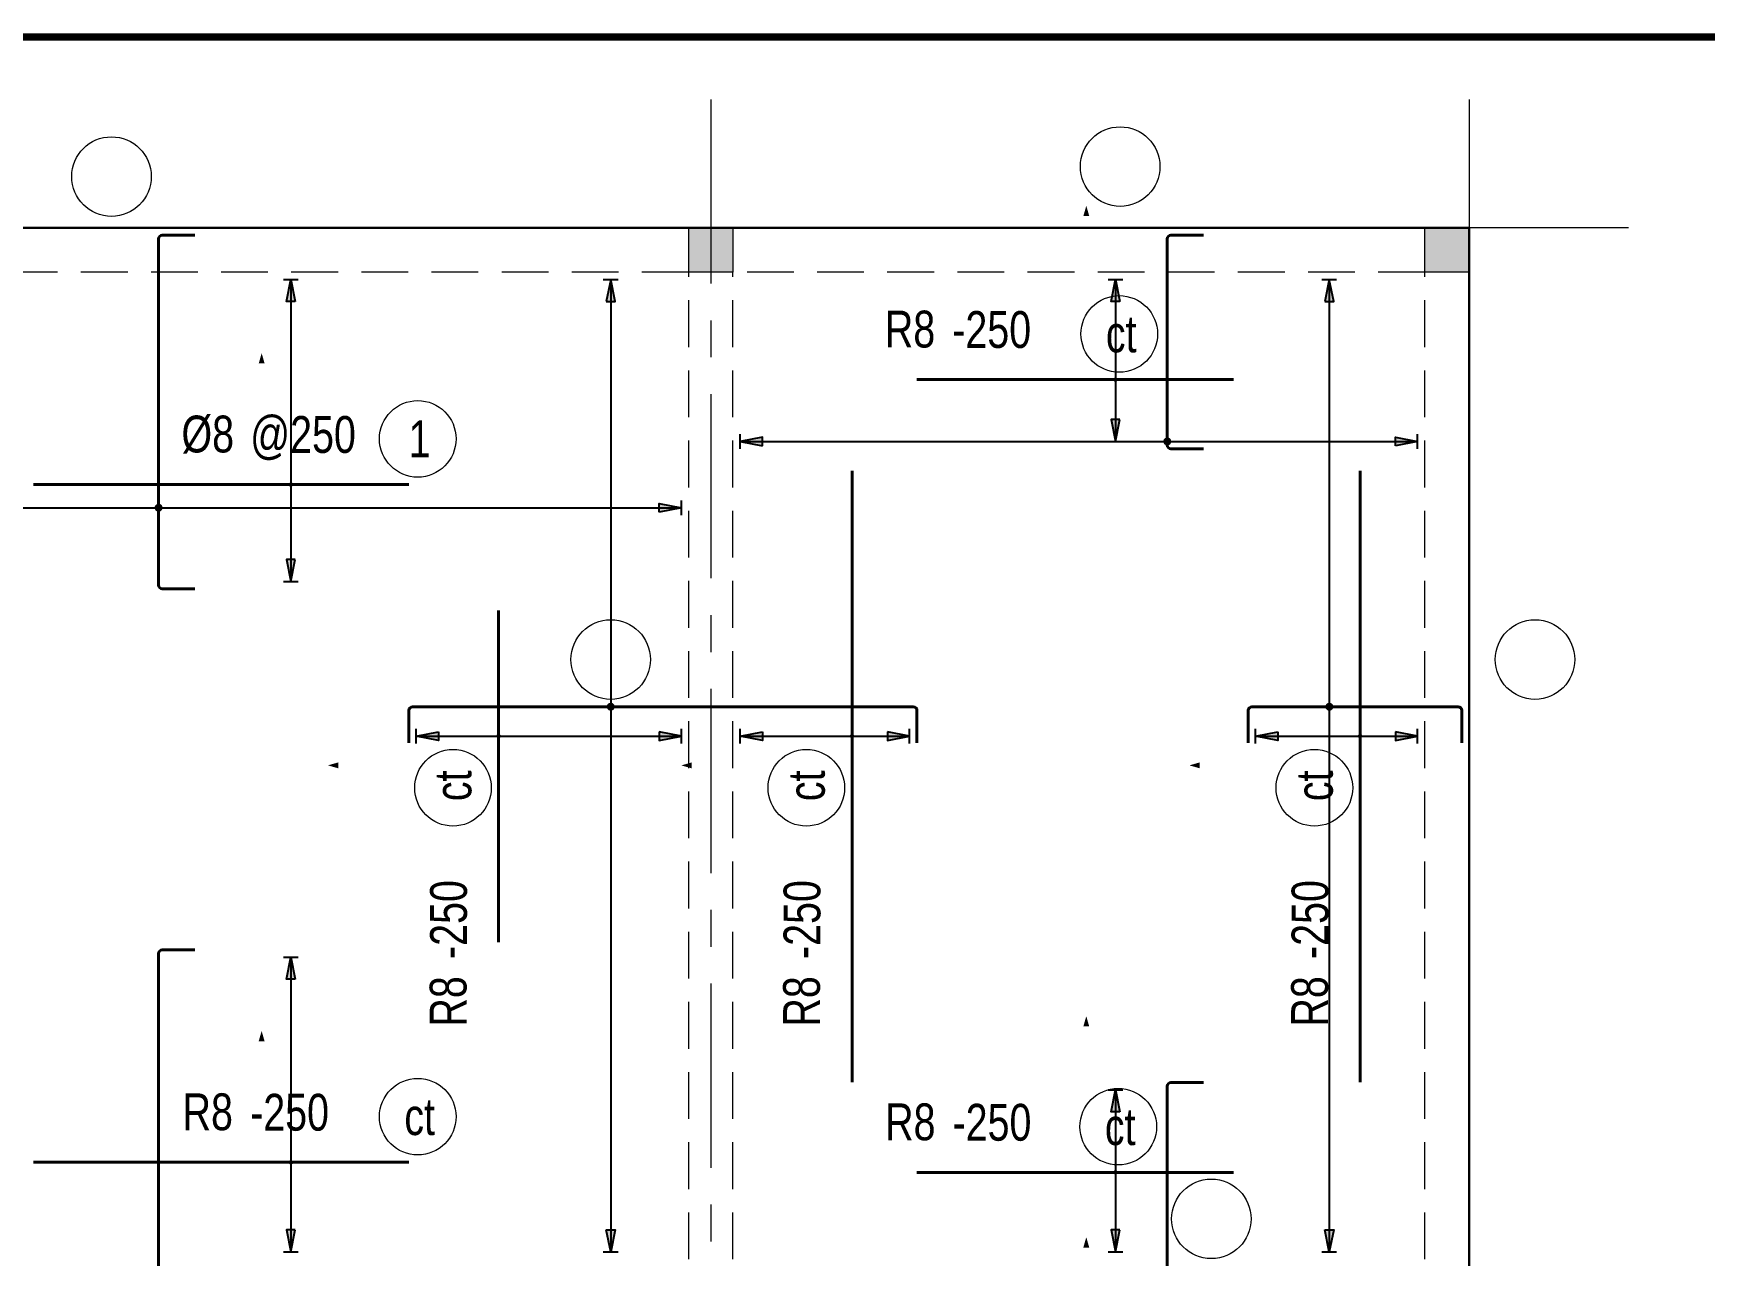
# Model space of a CAD drawing. Header units: millimetres. Extents: x 925681 to 1410834, y 71669 to 296428.
# Drawn here: x 1284403 to 1295751, y 149815 to 158109 of the extents above; entities that cross this region are included whole.
import ezdxf
from ezdxf.enums import TextEntityAlignment as Align

# ---------------------------------------------------------------- set-up
doc = ezdxf.new("R2010")
doc.units = ezdxf.units.MM
doc.header["$LTSCALE"] = 100
doc.linetypes.add('CENTER', pattern=[2, 1.25, -0.25, 0.25, -0.25])
doc.linetypes.add('HIDDEN', pattern=[9.525, 6.35, -3.175])
for name, color, linetype, lineweight in [('Ap0101_grid', 145, 'CENTER', 18), ('Ap0202_T', 141, 'Continuous', 25), ('Ap0301_PPS', 42, 'Continuous', 30), ('Ap0306_PHBS', 43, 'HIDDEN', 20), ('Ap0310_PSS', 130, 'Continuous', 18), ('Ap0404_Reinf.slab', 5, 'Continuous', 40), ('Ap0405_Reinf.slab bot', 201, 'Continuous', 40), ('Ap0406_RT_Slab', 71, 'Continuous', 20), ('Ap0407_Slab_leader', 137, 'Continuous', 20)]:
    doc.layers.add(name, color=color, linetype=linetype, lineweight=lineweight)
doc.styles.add('Ap_vn_vni.shx', font='vn_vni.shx', dxfattribs={"width": 0.8})

# ---------------------------------------------------------------- blocks, each defined once
blk = doc.blocks.new('*U496')
at = {"layer": 'Defpoints'}
for points in [[(30, 2750), (-30, 2750), (0, 2900)], [(30, -3400), (-30, -3400), (0, -3550)]]:
    blk.add_hatch(color=256, dxfattribs=at).paths.add_polyline_path(points)
at = {"layer": 'Ap0202_T', "lineweight": 18}
blk.add_circle((107, 320), 270, dxfattribs=at)
at = {"layer": 'Ap0404_Reinf.slab'}
blk.add_lwpolyline([(2930, -246), (2930, -25, 0.414214), (2905, 0), (-1545, 0, 0.414214), (-1570, -25), (-1570, -246)], format="xyb", dxfattribs=at)
at = {"layer": 'Defpoints'}
for p, q in [((-50, 2900), (50, 2900)), ((0, 2900), (0, -3550)), ((-50, -3550), (50, -3550))]:
    blk.add_line(p, q, dxfattribs=at)
for points in [[(-30, 2750), (30, 2750), (0, 2900), (-30, 2750)], [(-30, -3400), (30, -3400), (0, -3550), (-30, -3400)]]:
    blk.add_lwpolyline(points, dxfattribs=at)
at = {"layer": 'Defpoints', "const_width": 27}
blk.add_lwpolyline([(-13, 0, 1), (14, 0, 1)], format="xyb", close=True, dxfattribs=at)
at = {"layer": 'Ap0202_T', "style": 'Ap_vn_vni.shx', "width": 0.8, "flags": 8}
blk.add_attdef('1', text='', height=250, dxfattribs=at).set_placement((106, 320), align=Align.MIDDLE_CENTER)
at = {"layer": 'Ap0406_RT_Slab', "style": 'Ap_vn_vni.shx', "width": 0.8, "flags": 8}
blk.add_attdef('Þ6', text='', height=250, dxfattribs=at).set_placement((-752, 356), align=Align.MIDDLE_CENTER)
blk.add_attdef('@150', text='', height=250, dxfattribs=at).set_placement((-483, 356), align=Align.MIDDLE_LEFT)
blk = doc.blocks.new('*U487')
at = {"layer": 'Defpoints'}
for points in [[(30, 2750), (-30, 2750), (0, 2900)], [(30, -3400), (-30, -3400), (0, -3550)]]:
    blk.add_hatch(color=256, dxfattribs=at).paths.add_polyline_path(points)
at = {"layer": 'Ap0202_T', "lineweight": 18}
blk.add_circle((2248, 320), 270, dxfattribs=at)
at = {"layer": 'Ap0404_Reinf.slab'}
blk.add_lwpolyline([(1850, -246), (1850, -25, 0.414214), (1825, 0), (-525, 0, 0.414214), (-550, -25), (-550, -246)], format="xyb", dxfattribs=at)
at = {"layer": 'Defpoints'}
for p, q in [((-50, 2900), (50, 2900)), ((0, 2900), (0, -3550)), ((-50, -3550), (50, -3550))]:
    blk.add_line(p, q, dxfattribs=at)
for points in [[(-30, 2750), (30, 2750), (0, 2900), (-30, 2750)], [(-30, -3400), (30, -3400), (0, -3550), (-30, -3400)]]:
    blk.add_lwpolyline(points, dxfattribs=at)
at = {"layer": 'Defpoints', "const_width": 27}
blk.add_lwpolyline([(-13, 0, 1), (14, 0, 1)], format="xyb", close=True, dxfattribs=at)
at = {"layer": 'Ap0202_T', "style": 'Ap_vn_vni.shx', "width": 0.8, "flags": 8}
blk.add_attdef('1', text='', height=250, dxfattribs=at).set_placement((2248, 320), align=Align.MIDDLE_CENTER)
at = {"layer": 'Ap0406_RT_Slab', "style": 'Ap_vn_vni.shx', "width": 0.8, "flags": 8}
blk.add_attdef('Þ6', text='', height=250, dxfattribs=at).set_placement((-234, 356), align=Align.MIDDLE_CENTER)
blk.add_attdef('@150', text='', height=250, dxfattribs=at).set_placement((35, 356), align=Align.MIDDLE_LEFT)
blk = doc.blocks.new('*U486')
at = {"layer": 'Defpoints'}
for points in [[(30, 2750), (-30, 2750), (0, 2900)], [(30, -1550), (-30, -1550), (0, -1700)]]:
    blk.add_hatch(color=256, dxfattribs=at).paths.add_polyline_path(points)
at = {"layer": 'Ap0202_T', "lineweight": 18}
blk.add_circle((1866, 320), 270, dxfattribs=at)
at = {"layer": 'Ap0404_Reinf.slab'}
blk.add_lwpolyline([(1400, -246), (1400, -25, 0.414214), (1375, 0), (-25, 0, 0.414214), (-50, -25), (-50, -246)], format="xyb", dxfattribs=at)
at = {"layer": 'Defpoints'}
for p, q in [((-50, 2900), (50, 2900)), ((0, 2900), (0, -1700)), ((-50, -1700), (50, -1700))]:
    blk.add_line(p, q, dxfattribs=at)
for points in [[(-30, 2750), (30, 2750), (0, 2900), (-30, 2750)], [(-30, -1550), (30, -1550), (0, -1700), (-30, -1550)]]:
    blk.add_lwpolyline(points, dxfattribs=at)
at = {"layer": 'Defpoints', "const_width": 27}
blk.add_lwpolyline([(-13, 0, 1), (14, 0, 1)], format="xyb", close=True, dxfattribs=at)
at = {"layer": 'Ap0202_T', "style": 'Ap_vn_vni.shx', "width": 0.8, "flags": 8}
blk.add_attdef('1', text='', height=250, dxfattribs=at).set_placement((1866, 320), align=Align.MIDDLE_CENTER)
at = {"layer": 'Ap0406_RT_Slab', "style": 'Ap_vn_vni.shx', "width": 0.8, "flags": 8}
blk.add_attdef('Þ6', text='', height=250, dxfattribs=at).set_placement((-596, 356), align=Align.MIDDLE_CENTER)
blk.add_attdef('@150', text='', height=250, dxfattribs=at).set_placement((-327, 356), align=Align.MIDDLE_LEFT)
blk = doc.blocks.new('*U502')
at = {"layer": 'Defpoints'}
for points in [[(30, 2750), (-30, 2750), (0, 2900)], [(30, -1550), (-30, -1550), (0, -1700)]]:
    blk.add_hatch(color=256, dxfattribs=at).paths.add_polyline_path(points)
at = {"layer": 'Ap0202_T', "lineweight": 18}
blk.add_circle((1104, -299), 270, dxfattribs=at)
at = {"layer": 'Ap0404_Reinf.slab'}
blk.add_lwpolyline([(2030, -246), (2030, -25, 0.414214), (2005, 0), (-645, 0, 0.414214), (-670, -25), (-670, -246)], format="xyb", dxfattribs=at)
at = {"layer": 'Defpoints'}
for p, q in [((-50, 2900), (50, 2900)), ((0, 2900), (0, -1700)), ((-50, -1700), (50, -1700))]:
    blk.add_line(p, q, dxfattribs=at)
for points in [[(-30, 2750), (30, 2750), (0, 2900), (-30, 2750)], [(-30, -1550), (30, -1550), (0, -1700), (-30, -1550)]]:
    blk.add_lwpolyline(points, dxfattribs=at)
at = {"layer": 'Defpoints', "const_width": 27}
blk.add_lwpolyline([(-13, 0, 1), (14, 0, 1)], format="xyb", close=True, dxfattribs=at)
at = {"layer": 'Ap0202_T', "style": 'Ap_vn_vni.shx', "width": 0.8, "flags": 8}
blk.add_attdef('1', text='', height=250, dxfattribs=at).set_placement((1104, -299), align=Align.MIDDLE_CENTER)
at = {"layer": 'Ap0406_RT_Slab', "style": 'Ap_vn_vni.shx', "width": 0.8, "flags": 8}
blk.add_attdef('Þ6', text='', height=250, dxfattribs=at).set_placement((-620, 356), align=Align.MIDDLE_CENTER)
blk.add_attdef('@150', text='', height=250, dxfattribs=at).set_placement((-351, 356), align=Align.MIDDLE_LEFT)
blk = doc.blocks.new('*U510')
at = {"layer": 'Defpoints'}
for points in [[(30, 2750), (-30, 2750), (0, 2900)], [(30, -3550), (-30, -3550), (0, -3700)]]:
    blk.add_hatch(color=256, dxfattribs=at).paths.add_polyline_path(points)
at = {"layer": 'Ap0202_T', "lineweight": 18}
blk.add_circle((0, 320), 270, dxfattribs=at)
at = {"layer": 'Ap0404_Reinf.slab'}
blk.add_lwpolyline([(2080, -246), (2080, -25, 0.414214), (2055, 0), (-1345, 0, 0.414214), (-1370, -25), (-1370, -246)], format="xyb", dxfattribs=at)
at = {"layer": 'Defpoints'}
for p, q in [((-50, 2900), (50, 2900)), ((0, 2900), (0, -3700)), ((-50, -3700), (50, -3700))]:
    blk.add_line(p, q, dxfattribs=at)
for points in [[(-30, 2750), (30, 2750), (0, 2900), (-30, 2750)], [(-30, -3550), (30, -3550), (0, -3700), (-30, -3550)]]:
    blk.add_lwpolyline(points, dxfattribs=at)
at = {"layer": 'Defpoints', "const_width": 27}
blk.add_lwpolyline([(-13, 0, 1), (14, 0, 1)], format="xyb", close=True, dxfattribs=at)
at = {"layer": 'Ap0202_T', "style": 'Ap_vn_vni.shx', "width": 0.8, "flags": 8}
blk.add_attdef('1', text='', height=250, dxfattribs=at).set_placement((-1, 320), align=Align.MIDDLE_CENTER)
at = {"layer": 'Ap0406_RT_Slab', "style": 'Ap_vn_vni.shx', "width": 0.8, "flags": 8}
blk.add_attdef('Þ6', text='', height=250, dxfattribs=at).set_placement((-728, 356), align=Align.MIDDLE_CENTER)
blk.add_attdef('@150', text='', height=250, dxfattribs=at).set_placement((-459, 356), align=Align.MIDDLE_LEFT)
blk = doc.blocks.new('*U484')
at = {"layer": 'Defpoints'}
for points in [[(30, 2750), (-30, 2750), (0, 2900)], [(30, -3550), (-30, -3550), (0, -3700)]]:
    blk.add_hatch(color=256, dxfattribs=at).paths.add_polyline_path(points)
at = {"layer": 'Ap0202_T', "lineweight": 18}
blk.add_circle((1397, 320), 270, dxfattribs=at)
at = {"layer": 'Ap0404_Reinf.slab'}
blk.add_lwpolyline([(900, -246), (900, -25, 0.414214), (875, 0), (-525, 0, 0.414214), (-550, -25), (-550, -246)], format="xyb", dxfattribs=at)
at = {"layer": 'Defpoints'}
for p, q in [((-50, 2900), (50, 2900)), ((0, 2900), (0, -3700)), ((-50, -3700), (50, -3700))]:
    blk.add_line(p, q, dxfattribs=at)
for points in [[(-30, 2750), (30, 2750), (0, 2900), (-30, 2750)], [(-30, -3550), (30, -3550), (0, -3700), (-30, -3550)]]:
    blk.add_lwpolyline(points, dxfattribs=at)
at = {"layer": 'Defpoints', "const_width": 27}
blk.add_lwpolyline([(-13, 0, 1), (14, 0, 1)], format="xyb", close=True, dxfattribs=at)
at = {"layer": 'Ap0202_T', "style": 'Ap_vn_vni.shx', "width": 0.8, "flags": 8}
blk.add_attdef('1', text='', height=250, dxfattribs=at).set_placement((1396, 320), align=Align.MIDDLE_CENTER)
at = {"layer": 'Ap0406_RT_Slab', "style": 'Ap_vn_vni.shx', "width": 0.8, "flags": 8}
blk.add_attdef('Þ6', text='', height=250, dxfattribs=at).set_placement((-960, 356), align=Align.MIDDLE_CENTER)
blk.add_attdef('@150', text='', height=250, dxfattribs=at).set_placement((-691, 356), align=Align.MIDDLE_LEFT)
blk = doc.blocks.new('*U494')
h = blk.add_hatch(color=256)
h.paths.add_polyline_path([(-198, 892), (-198, 822), (-178, 822)], flags=16)
h.paths.add_polyline_path([(-198, 892), (-218, 822), (-198, 822)], flags=16)
h.paths.add_polyline_path([(-453, 547), (-23, 547), (-23, 922), (-453, 922)], flags=9)
h = blk.add_hatch(color=256)
h.paths.add_polyline_path([(-198, 892), (-198, 822), (-178, 822)], flags=16)
h.paths.add_polyline_path([(-198, 892), (-218, 822), (-198, 822)], flags=16)
h.paths.add_polyline_path([(-453, 547), (-23, 547), (-23, 922), (-453, 922)], flags=9)
at = {"layer": 'Ap0407_Slab_leader'}
h = blk.add_hatch(color=256, dxfattribs=at)
h.paths.add_polyline_path([(-198, 892), (-198, 822), (-178, 822)], flags=16)
h.paths.add_polyline_path([(-198, 892), (-218, 822), (-198, 822)], flags=16)
h.paths.add_polyline_path([(-453, 547), (-23, 547), (-23, 922), (-453, 922)], flags=9)
h = blk.add_hatch(color=256, dxfattribs=at)
h.paths.add_polyline_path([(-198, 892), (-198, 822), (-178, 822)], flags=16)
h.paths.add_polyline_path([(-198, 892), (-218, 822), (-198, 822)], flags=16)
h.paths.add_polyline_path([(-453, 547), (-23, 547), (-23, 922), (-453, 922)], flags=9)
h = blk.add_hatch(color=256, dxfattribs=at)
h.paths.add_polyline_path([(-198, 892), (-198, 822), (-178, 822)], flags=16)
h.paths.add_polyline_path([(-198, 892), (-218, 822), (-198, 822)], flags=16)
h.paths.add_polyline_path([(-453, 547), (-23, 547), (-23, 922), (-453, 922)], flags=9)
at = {"layer": 'Defpoints'}
h = blk.add_hatch(color=256, dxfattribs=at)
h.paths.add_polyline_path([(0, 1392), (0, 1242), (30, 1242)])
h.paths.add_polyline_path([(0, 1392), (-30, 1242), (0, 1242)])
h = blk.add_hatch(color=256, dxfattribs=at)
h.paths.add_polyline_path([(0, -608), (0, -458), (30, -458)])
h.paths.add_polyline_path([(0, -608), (-30, -458), (0, -458)])
at = {"layer": 'Ap0202_T', "lineweight": 18}
blk.add_circle((862, 310), 260, dxfattribs=at)
at = {"layer": 'Ap0405_Reinf.slab bot'}
blk.add_line((802, 0), (-1748, 0), dxfattribs=at)
at = {"layer": 'Ap0407_Slab_leader', "const_width": 15}
blk.add_lwpolyline([(-7, 0, 1), (8, 0, 1)], format="xyb", close=True, dxfattribs=at)
at = {"layer": 'Defpoints'}
for p, q in [((-50, 1392), (50, 1392)), ((0, 1392), (0, -608)), ((-50, -608), (50, -608))]:
    blk.add_line(p, q, dxfattribs=at)
for points in [[(30, 1242), (-30, 1242), (0, 1392)], [(30, -458), (-30, -458), (0, -608)]]:
    blk.add_lwpolyline(points, close=True, dxfattribs=at)
at = {"layer": 'Ap0202_T', "style": 'Ap_vn_vni.shx', "width": 0.8, "flags": 8}
blk.add_attdef('1', text='', height=250, dxfattribs=at).set_placement((875, 310), align=Align.MIDDLE_CENTER)
at = {"layer": 'Ap0406_RT_Slab', "style": 'Ap_vn_vni.shx', "width": 0.8, "flags": 8}
blk.add_attdef('Þ6', text='', height=250, dxfattribs=at).set_placement((-564, 343), align=Align.MIDDLE_CENTER)
blk.add_attdef('@150', text='', height=250, dxfattribs=at).set_placement((-276, 340), align=Align.MIDDLE_LEFT)
blk = doc.blocks.new('*U497')
h = blk.add_hatch(color=256)
h.paths.add_polyline_path([(-198, 892), (-198, 822), (-178, 822)], flags=16)
h.paths.add_polyline_path([(-198, 892), (-218, 822), (-198, 822)], flags=16)
h.paths.add_polyline_path([(-453, 547), (-23, 547), (-23, 922), (-453, 922)], flags=9)
h = blk.add_hatch(color=256)
h.paths.add_polyline_path([(-198, 892), (-198, 822), (-178, 822)], flags=16)
h.paths.add_polyline_path([(-198, 892), (-218, 822), (-198, 822)], flags=16)
h.paths.add_polyline_path([(-453, 547), (-23, 547), (-23, 922), (-453, 922)], flags=9)
at = {"layer": 'Ap0407_Slab_leader'}
h = blk.add_hatch(color=256, dxfattribs=at)
h.paths.add_polyline_path([(-198, 892), (-198, 822), (-178, 822)], flags=16)
h.paths.add_polyline_path([(-198, 892), (-218, 822), (-198, 822)], flags=16)
h.paths.add_polyline_path([(-453, 547), (-23, 547), (-23, 922), (-453, 922)], flags=9)
h = blk.add_hatch(color=256, dxfattribs=at)
h.paths.add_polyline_path([(-198, 892), (-198, 822), (-178, 822)], flags=16)
h.paths.add_polyline_path([(-198, 892), (-218, 822), (-198, 822)], flags=16)
h.paths.add_polyline_path([(-453, 547), (-23, 547), (-23, 922), (-453, 922)], flags=9)
h = blk.add_hatch(color=256, dxfattribs=at)
h.paths.add_polyline_path([(-198, 892), (-198, 822), (-178, 822)], flags=16)
h.paths.add_polyline_path([(-198, 892), (-218, 822), (-198, 822)], flags=16)
h.paths.add_polyline_path([(-453, 547), (-23, 547), (-23, 922), (-453, 922)], flags=9)
at = {"layer": 'Defpoints'}
h = blk.add_hatch(color=256, dxfattribs=at)
h.paths.add_polyline_path([(0, 1392), (0, 1242), (30, 1242)])
h.paths.add_polyline_path([(0, 1392), (-30, 1242), (0, 1242)])
h = blk.add_hatch(color=256, dxfattribs=at)
h.paths.add_polyline_path([(0, -658), (0, -508), (30, -508)])
h.paths.add_polyline_path([(0, -658), (-30, -508), (0, -508)])
at = {"layer": 'Ap0202_T', "lineweight": 18}
blk.add_circle((862, 310), 260, dxfattribs=at)
at = {"layer": 'Ap0405_Reinf.slab bot'}
blk.add_line((802, 0), (-1748, 0), dxfattribs=at)
at = {"layer": 'Ap0407_Slab_leader', "const_width": 15}
blk.add_lwpolyline([(-7, 0, 1), (8, 0, 1)], format="xyb", close=True, dxfattribs=at)
at = {"layer": 'Defpoints'}
for p, q in [((-50, 1392), (50, 1392)), ((0, 1392), (0, -658)), ((-50, -658), (50, -658))]:
    blk.add_line(p, q, dxfattribs=at)
for points in [[(30, 1242), (-30, 1242), (0, 1392)], [(30, -508), (-30, -508), (0, -658)]]:
    blk.add_lwpolyline(points, close=True, dxfattribs=at)
at = {"layer": 'Ap0202_T', "style": 'Ap_vn_vni.shx', "width": 0.8, "flags": 8}
blk.add_attdef('1', text='', height=250, dxfattribs=at).set_placement((875, 310), align=Align.MIDDLE_CENTER)
at = {"layer": 'Ap0406_RT_Slab', "style": 'Ap_vn_vni.shx', "width": 0.8, "flags": 8}
blk.add_attdef('Þ6', text='', height=250, dxfattribs=at).set_placement((-564, 343), align=Align.MIDDLE_CENTER)
blk.add_attdef('@150', text='', height=250, dxfattribs=at).set_placement((-276, 340), align=Align.MIDDLE_LEFT)
blk = doc.blocks.new('*U504')
h = blk.add_hatch(color=256)
h.paths.add_polyline_path([(-198, 1060), (-198, 990), (-178, 990)], flags=16)
h.paths.add_polyline_path([(-198, 1060), (-218, 990), (-198, 990)], flags=16)
h.paths.add_polyline_path([(-453, 716), (-23, 716), (-23, 1091), (-453, 1091)], flags=9)
h = blk.add_hatch(color=256)
h.paths.add_polyline_path([(-198, 1060), (-198, 990), (-178, 990)], flags=16)
h.paths.add_polyline_path([(-198, 1060), (-218, 990), (-198, 990)], flags=16)
h.paths.add_polyline_path([(-453, 716), (-23, 716), (-23, 1091), (-453, 1091)], flags=9)
at = {"layer": 'Ap0407_Slab_leader'}
h = blk.add_hatch(color=256, dxfattribs=at)
h.paths.add_polyline_path([(-198, 1060), (-198, 990), (-178, 990)], flags=16)
h.paths.add_polyline_path([(-198, 1060), (-218, 990), (-198, 990)], flags=16)
h.paths.add_polyline_path([(-453, 716), (-23, 716), (-23, 1091), (-453, 1091)], flags=9)
h = blk.add_hatch(color=256, dxfattribs=at)
h.paths.add_polyline_path([(-198, 1060), (-198, 990), (-178, 990)], flags=16)
h.paths.add_polyline_path([(-198, 1060), (-218, 990), (-198, 990)], flags=16)
h.paths.add_polyline_path([(-453, 716), (-23, 716), (-23, 1091), (-453, 1091)], flags=9)
h = blk.add_hatch(color=256, dxfattribs=at)
h.paths.add_polyline_path([(-198, 1060), (-198, 990), (-178, 990)], flags=16)
h.paths.add_polyline_path([(-198, 1060), (-218, 990), (-198, 990)], flags=16)
h.paths.add_polyline_path([(-453, 716), (-23, 716), (-23, 1091), (-453, 1091)], flags=9)
at = {"layer": 'Defpoints'}
h = blk.add_hatch(color=256, dxfattribs=at)
h.paths.add_polyline_path([(0, 560), (0, 410), (30, 410)])
h.paths.add_polyline_path([(0, 560), (-30, 410), (0, 410)])
h = blk.add_hatch(color=256, dxfattribs=at)
h.paths.add_polyline_path([(0, -540), (0, -390), (30, -390)])
h.paths.add_polyline_path([(0, -540), (-30, -390), (0, -390)])
at = {"layer": 'Ap0202_T', "lineweight": 18}
blk.add_circle((14, 310), 260, dxfattribs=at)
at = {"layer": 'Ap0405_Reinf.slab bot'}
blk.add_line((802, 0), (-1348, 0), dxfattribs=at)
at = {"layer": 'Ap0407_Slab_leader', "const_width": 15}
blk.add_lwpolyline([(-7, 0, 1), (8, 0, 1)], format="xyb", close=True, dxfattribs=at)
at = {"layer": 'Defpoints'}
for p, q in [((-50, 560), (50, 560)), ((0, 560), (0, -540)), ((-50, -540), (50, -540))]:
    blk.add_line(p, q, dxfattribs=at)
for points in [[(30, 410), (-30, 410), (0, 560)], [(30, -390), (-30, -390), (0, -540)]]:
    blk.add_lwpolyline(points, close=True, dxfattribs=at)
at = {"layer": 'Ap0202_T', "style": 'Ap_vn_vni.shx', "width": 0.8, "flags": 8}
blk.add_attdef('1', text='', height=250, dxfattribs=at).set_placement((27, 310), align=Align.MIDDLE_CENTER)
at = {"layer": 'Ap0406_RT_Slab', "style": 'Ap_vn_vni.shx', "width": 0.8, "flags": 8}
blk.add_attdef('Þ6', text='', height=250, dxfattribs=at).set_placement((-1398, 323), align=Align.MIDDLE_CENTER)
blk.add_attdef('@150', text='', height=250, dxfattribs=at).set_placement((-1111, 320), align=Align.MIDDLE_LEFT)
blk = doc.blocks.new('*U503')
h = blk.add_hatch(color=256)
h.paths.add_polyline_path([(-198, 1060), (-198, 990), (-178, 990)], flags=16)
h.paths.add_polyline_path([(-198, 1060), (-218, 990), (-198, 990)], flags=16)
h.paths.add_polyline_path([(-453, 716), (-23, 716), (-23, 1091), (-453, 1091)], flags=9)
h = blk.add_hatch(color=256)
h.paths.add_polyline_path([(-198, 1060), (-198, 990), (-178, 990)], flags=16)
h.paths.add_polyline_path([(-198, 1060), (-218, 990), (-198, 990)], flags=16)
h.paths.add_polyline_path([(-453, 716), (-23, 716), (-23, 1091), (-453, 1091)], flags=9)
at = {"layer": 'Ap0407_Slab_leader'}
h = blk.add_hatch(color=256, dxfattribs=at)
h.paths.add_polyline_path([(-198, 1060), (-198, 990), (-178, 990)], flags=16)
h.paths.add_polyline_path([(-198, 1060), (-218, 990), (-198, 990)], flags=16)
h.paths.add_polyline_path([(-453, 716), (-23, 716), (-23, 1091), (-453, 1091)], flags=9)
h = blk.add_hatch(color=256, dxfattribs=at)
h.paths.add_polyline_path([(-198, 1060), (-198, 990), (-178, 990)], flags=16)
h.paths.add_polyline_path([(-198, 1060), (-218, 990), (-198, 990)], flags=16)
h.paths.add_polyline_path([(-453, 716), (-23, 716), (-23, 1091), (-453, 1091)], flags=9)
h = blk.add_hatch(color=256, dxfattribs=at)
h.paths.add_polyline_path([(-198, 1060), (-198, 990), (-178, 990)], flags=16)
h.paths.add_polyline_path([(-198, 1060), (-218, 990), (-198, 990)], flags=16)
h.paths.add_polyline_path([(-453, 716), (-23, 716), (-23, 1091), (-453, 1091)], flags=9)
at = {"layer": 'Defpoints'}
h = blk.add_hatch(color=256, dxfattribs=at)
h.paths.add_polyline_path([(0, 560), (0, 410), (30, 410)])
h.paths.add_polyline_path([(0, 560), (-30, 410), (0, 410)])
h = blk.add_hatch(color=256, dxfattribs=at)
h.paths.add_polyline_path([(0, -540), (0, -390), (30, -390)])
h.paths.add_polyline_path([(0, -540), (-30, -390), (0, -390)])
at = {"layer": 'Ap0202_T', "lineweight": 18}
blk.add_circle((19, 310), 260, dxfattribs=at)
at = {"layer": 'Ap0405_Reinf.slab bot'}
blk.add_line((802, 0), (-1348, 0), dxfattribs=at)
at = {"layer": 'Ap0407_Slab_leader', "const_width": 15}
blk.add_lwpolyline([(-7, 0, 1), (8, 0, 1)], format="xyb", close=True, dxfattribs=at)
at = {"layer": 'Defpoints'}
for p, q in [((-50, 560), (50, 560)), ((0, 560), (0, -540)), ((-50, -540), (50, -540))]:
    blk.add_line(p, q, dxfattribs=at)
for points in [[(30, 410), (-30, 410), (0, 560)], [(30, -390), (-30, -390), (0, -540)]]:
    blk.add_lwpolyline(points, close=True, dxfattribs=at)
at = {"layer": 'Ap0202_T', "style": 'Ap_vn_vni.shx', "width": 0.8, "flags": 8}
blk.add_attdef('1', text='', height=250, dxfattribs=at).set_placement((32, 310), align=Align.MIDDLE_CENTER)
at = {"layer": 'Ap0406_RT_Slab', "style": 'Ap_vn_vni.shx', "width": 0.8, "flags": 8}
blk.add_attdef('Þ6', text='', height=250, dxfattribs=at).set_placement((-1393, 343), align=Align.MIDDLE_CENTER)
blk.add_attdef('@150', text='', height=250, dxfattribs=at).set_placement((-1106, 340), align=Align.MIDDLE_LEFT)
blk = doc.blocks.new('*U505')
h = blk.add_hatch(color=256)
h.paths.add_polyline_path([(-198, 1180), (-198, 1110), (-178, 1110)], flags=16)
h.paths.add_polyline_path([(-198, 1180), (-218, 1110), (-198, 1110)], flags=16)
h.paths.add_polyline_path([(-453, 835), (-23, 835), (-23, 1210), (-453, 1210)], flags=9)
h = blk.add_hatch(color=256)
h.paths.add_polyline_path([(-198, 1180), (-198, 1110), (-178, 1110)], flags=16)
h.paths.add_polyline_path([(-198, 1180), (-218, 1110), (-198, 1110)], flags=16)
h.paths.add_polyline_path([(-453, 835), (-23, 835), (-23, 1210), (-453, 1210)], flags=9)
at = {"layer": 'Ap0407_Slab_leader'}
h = blk.add_hatch(color=256, dxfattribs=at)
h.paths.add_polyline_path([(-198, 1180), (-198, 1110), (-178, 1110)], flags=16)
h.paths.add_polyline_path([(-198, 1180), (-218, 1110), (-198, 1110)], flags=16)
h.paths.add_polyline_path([(-453, 835), (-23, 835), (-23, 1210), (-453, 1210)], flags=9)
h = blk.add_hatch(color=256, dxfattribs=at)
h.paths.add_polyline_path([(-198, 1180), (-198, 1110), (-178, 1110)], flags=16)
h.paths.add_polyline_path([(-198, 1180), (-218, 1110), (-198, 1110)], flags=16)
h.paths.add_polyline_path([(-453, 835), (-23, 835), (-23, 1210), (-453, 1210)], flags=9)
h = blk.add_hatch(color=256, dxfattribs=at)
h.paths.add_polyline_path([(-198, 1180), (-198, 1110), (-178, 1110)], flags=16)
h.paths.add_polyline_path([(-198, 1180), (-218, 1110), (-198, 1110)], flags=16)
h.paths.add_polyline_path([(-453, 835), (-23, 835), (-23, 1210), (-453, 1210)], flags=9)
at = {"layer": 'Defpoints'}
h = blk.add_hatch(color=256, dxfattribs=at)
h.paths.add_polyline_path([(0, 680), (0, 530), (30, 530)])
h.paths.add_polyline_path([(0, 680), (-30, 530), (0, 530)])
h = blk.add_hatch(color=256, dxfattribs=at)
h.paths.add_polyline_path([(0, -420), (0, -270), (30, -270)])
h.paths.add_polyline_path([(0, -420), (-30, -270), (0, -270)])
at = {"layer": 'Ap0202_T', "lineweight": 18}
blk.add_circle((26, 310), 260, dxfattribs=at)
at = {"layer": 'Ap0405_Reinf.slab bot'}
blk.add_line((802, 0), (-1348, 0), dxfattribs=at)
at = {"layer": 'Ap0407_Slab_leader', "const_width": 15}
blk.add_lwpolyline([(-7, 0, 1), (8, 0, 1)], format="xyb", close=True, dxfattribs=at)
at = {"layer": 'Defpoints'}
for p, q in [((-50, 680), (50, 680)), ((0, 680), (0, -420)), ((-50, -420), (50, -420))]:
    blk.add_line(p, q, dxfattribs=at)
for points in [[(30, 530), (-30, 530), (0, 680)], [(30, -270), (-30, -270), (0, -420)]]:
    blk.add_lwpolyline(points, close=True, dxfattribs=at)
at = {"layer": 'Ap0202_T', "style": 'Ap_vn_vni.shx', "width": 0.8, "flags": 8}
blk.add_attdef('1', text='', height=250, dxfattribs=at).set_placement((39, 310), align=Align.MIDDLE_CENTER)
at = {"layer": 'Ap0406_RT_Slab', "style": 'Ap_vn_vni.shx', "width": 0.8, "flags": 8}
blk.add_attdef('Þ6', text='', height=250, dxfattribs=at).set_placement((-1395, 343), align=Align.MIDDLE_CENTER)
blk.add_attdef('@150', text='', height=250, dxfattribs=at).set_placement((-1108, 340), align=Align.MIDDLE_LEFT)
blk = doc.blocks.new('*U481')
h = blk.add_hatch(color=256)
h.paths.add_polyline_path([(-198, 1159), (-198, 1089), (-178, 1089)], flags=16)
h.paths.add_polyline_path([(-198, 1159), (-218, 1089), (-198, 1089)], flags=16)
h.paths.add_polyline_path([(-453, 814), (-23, 814), (-23, 1189), (-453, 1189)], flags=9)
h = blk.add_hatch(color=256)
h.paths.add_polyline_path([(-198, 1159), (-198, 1089), (-178, 1089)], flags=16)
h.paths.add_polyline_path([(-198, 1159), (-218, 1089), (-198, 1089)], flags=16)
h.paths.add_polyline_path([(-453, 814), (-23, 814), (-23, 1189), (-453, 1189)], flags=9)
at = {"layer": 'Ap0407_Slab_leader'}
h = blk.add_hatch(color=256, dxfattribs=at)
h.paths.add_polyline_path([(-198, 1159), (-198, 1089), (-178, 1089)], flags=16)
h.paths.add_polyline_path([(-198, 1159), (-218, 1089), (-198, 1089)], flags=16)
h.paths.add_polyline_path([(-453, 814), (-23, 814), (-23, 1189), (-453, 1189)], flags=9)
h = blk.add_hatch(color=256, dxfattribs=at)
h.paths.add_polyline_path([(-198, 1159), (-198, 1089), (-178, 1089)], flags=16)
h.paths.add_polyline_path([(-198, 1159), (-218, 1089), (-198, 1089)], flags=16)
h.paths.add_polyline_path([(-453, 814), (-23, 814), (-23, 1189), (-453, 1189)], flags=9)
h = blk.add_hatch(color=256, dxfattribs=at)
h.paths.add_polyline_path([(-198, 1159), (-198, 1089), (-178, 1089)], flags=16)
h.paths.add_polyline_path([(-198, 1159), (-218, 1089), (-198, 1089)], flags=16)
h.paths.add_polyline_path([(-453, 814), (-23, 814), (-23, 1189), (-453, 1189)], flags=9)
at = {"layer": 'Defpoints'}
h = blk.add_hatch(color=256, dxfattribs=at)
h.paths.add_polyline_path([(0, 559), (0, 409), (30, 409)])
h.paths.add_polyline_path([(0, 559), (-30, 409), (0, 409)])
h = blk.add_hatch(color=256, dxfattribs=at)
h.paths.add_polyline_path([(0, -1241), (0, -1091), (30, -1091)])
h.paths.add_polyline_path([(0, -1241), (-30, -1091), (0, -1091)])
at = {"layer": 'Ap0202_T', "lineweight": 18}
blk.add_circle((-350, 310), 260, dxfattribs=at)
at = {"layer": 'Ap0405_Reinf.slab bot'}
blk.add_line((852, 0), (-1398, 0), dxfattribs=at)
at = {"layer": 'Ap0407_Slab_leader', "const_width": 15}
blk.add_lwpolyline([(-7, 0, 1), (8, 0, 1)], format="xyb", close=True, dxfattribs=at)
at = {"layer": 'Defpoints'}
for p, q in [((-50, 559), (50, 559)), ((0, 559), (0, -1241)), ((-50, -1241), (50, -1241))]:
    blk.add_line(p, q, dxfattribs=at)
for points in [[(30, 409), (-30, 409), (0, 559)], [(30, -1091), (-30, -1091), (0, -1241)]]:
    blk.add_lwpolyline(points, close=True, dxfattribs=at)
at = {"layer": 'Ap0202_T', "style": 'Ap_vn_vni.shx', "width": 0.8, "flags": 8}
blk.add_attdef('1', text='', height=250, dxfattribs=at).set_placement((-337, 310), align=Align.MIDDLE_CENTER)
at = {"layer": 'Ap0406_RT_Slab', "style": 'Ap_vn_vni.shx', "width": 0.8, "flags": 8}
blk.add_attdef('Þ6', text='', height=250, dxfattribs=at).set_placement((-1800, 343), align=Align.MIDDLE_CENTER)
blk.add_attdef('@150', text='', height=250, dxfattribs=at).set_placement((-1512, 340), align=Align.MIDDLE_LEFT)
blk = doc.blocks.new('*U492')
h = blk.add_hatch(color=256)
h.paths.add_polyline_path([(-198, 1159), (-198, 1089), (-178, 1089)], flags=16)
h.paths.add_polyline_path([(-198, 1159), (-218, 1089), (-198, 1089)], flags=16)
h.paths.add_polyline_path([(-453, 814), (-23, 814), (-23, 1189), (-453, 1189)], flags=9)
h = blk.add_hatch(color=256)
h.paths.add_polyline_path([(-198, 1159), (-198, 1089), (-178, 1089)], flags=16)
h.paths.add_polyline_path([(-198, 1159), (-218, 1089), (-198, 1089)], flags=16)
h.paths.add_polyline_path([(-453, 814), (-23, 814), (-23, 1189), (-453, 1189)], flags=9)
at = {"layer": 'Ap0407_Slab_leader'}
h = blk.add_hatch(color=256, dxfattribs=at)
h.paths.add_polyline_path([(-198, 1159), (-198, 1089), (-178, 1089)], flags=16)
h.paths.add_polyline_path([(-198, 1159), (-218, 1089), (-198, 1089)], flags=16)
h.paths.add_polyline_path([(-453, 814), (-23, 814), (-23, 1189), (-453, 1189)], flags=9)
h = blk.add_hatch(color=256, dxfattribs=at)
h.paths.add_polyline_path([(-198, 1159), (-198, 1089), (-178, 1089)], flags=16)
h.paths.add_polyline_path([(-198, 1159), (-218, 1089), (-198, 1089)], flags=16)
h.paths.add_polyline_path([(-453, 814), (-23, 814), (-23, 1189), (-453, 1189)], flags=9)
h = blk.add_hatch(color=256, dxfattribs=at)
h.paths.add_polyline_path([(-198, 1159), (-198, 1089), (-178, 1089)], flags=16)
h.paths.add_polyline_path([(-198, 1159), (-218, 1089), (-198, 1089)], flags=16)
h.paths.add_polyline_path([(-453, 814), (-23, 814), (-23, 1189), (-453, 1189)], flags=9)
at = {"layer": 'Defpoints'}
h = blk.add_hatch(color=256, dxfattribs=at)
h.paths.add_polyline_path([(0, 759), (0, 609), (30, 609)])
h.paths.add_polyline_path([(0, 759), (-30, 609), (0, 609)])
h = blk.add_hatch(color=256, dxfattribs=at)
h.paths.add_polyline_path([(0, -391), (0, -241), (30, -241)])
h.paths.add_polyline_path([(0, -391), (-30, -241), (0, -241)])
at = {"layer": 'Ap0202_T', "lineweight": 18}
blk.add_circle((-350, 310), 260, dxfattribs=at)
at = {"layer": 'Ap0405_Reinf.slab bot'}
blk.add_line((1802, 0), (-2348, 0), dxfattribs=at)
at = {"layer": 'Ap0407_Slab_leader', "const_width": 15}
blk.add_lwpolyline([(-7, 0, 1), (8, 0, 1)], format="xyb", close=True, dxfattribs=at)
at = {"layer": 'Defpoints'}
for p, q in [((-50, 759), (50, 759)), ((0, 759), (0, -391)), ((-50, -391), (50, -391))]:
    blk.add_line(p, q, dxfattribs=at)
for points in [[(30, 609), (-30, 609), (0, 759)], [(30, -241), (-30, -241), (0, -391)]]:
    blk.add_lwpolyline(points, close=True, dxfattribs=at)
at = {"layer": 'Ap0202_T', "style": 'Ap_vn_vni.shx', "width": 0.8, "flags": 8}
blk.add_attdef('1', text='', height=250, dxfattribs=at).set_placement((-337, 310), align=Align.MIDDLE_CENTER)
at = {"layer": 'Ap0406_RT_Slab', "style": 'Ap_vn_vni.shx', "width": 0.8, "flags": 8}
blk.add_attdef('Þ6', text='', height=250, dxfattribs=at).set_placement((-1800, 343), align=Align.MIDDLE_CENTER)
blk.add_attdef('@150', text='', height=250, dxfattribs=at).set_placement((-1512, 340), align=Align.MIDDLE_LEFT)
blk = doc.blocks.new('*U493')
h = blk.add_hatch(color=256)
h.paths.add_polyline_path([(-198, 1159), (-198, 1089), (-178, 1089)], flags=16)
h.paths.add_polyline_path([(-198, 1159), (-218, 1089), (-198, 1089)], flags=16)
h.paths.add_polyline_path([(-453, 814), (-23, 814), (-23, 1189), (-453, 1189)], flags=9)
h = blk.add_hatch(color=256)
h.paths.add_polyline_path([(-198, 1159), (-198, 1089), (-178, 1089)], flags=16)
h.paths.add_polyline_path([(-198, 1159), (-218, 1089), (-198, 1089)], flags=16)
h.paths.add_polyline_path([(-453, 814), (-23, 814), (-23, 1189), (-453, 1189)], flags=9)
at = {"layer": 'Ap0407_Slab_leader'}
h = blk.add_hatch(color=256, dxfattribs=at)
h.paths.add_polyline_path([(-198, 1159), (-198, 1089), (-178, 1089)], flags=16)
h.paths.add_polyline_path([(-198, 1159), (-218, 1089), (-198, 1089)], flags=16)
h.paths.add_polyline_path([(-453, 814), (-23, 814), (-23, 1189), (-453, 1189)], flags=9)
h = blk.add_hatch(color=256, dxfattribs=at)
h.paths.add_polyline_path([(-198, 1159), (-198, 1089), (-178, 1089)], flags=16)
h.paths.add_polyline_path([(-198, 1159), (-218, 1089), (-198, 1089)], flags=16)
h.paths.add_polyline_path([(-453, 814), (-23, 814), (-23, 1189), (-453, 1189)], flags=9)
h = blk.add_hatch(color=256, dxfattribs=at)
h.paths.add_polyline_path([(-198, 1159), (-198, 1089), (-178, 1089)], flags=16)
h.paths.add_polyline_path([(-198, 1159), (-218, 1089), (-198, 1089)], flags=16)
h.paths.add_polyline_path([(-453, 814), (-23, 814), (-23, 1189), (-453, 1189)], flags=9)
at = {"layer": 'Defpoints'}
h = blk.add_hatch(color=256, dxfattribs=at)
h.paths.add_polyline_path([(0, 709), (0, 559), (30, 559)])
h.paths.add_polyline_path([(0, 709), (-30, 559), (0, 559)])
h = blk.add_hatch(color=256, dxfattribs=at)
h.paths.add_polyline_path([(0, -391), (0, -241), (30, -241)])
h.paths.add_polyline_path([(0, -391), (-30, -241), (0, -241)])
at = {"layer": 'Ap0202_T', "lineweight": 18}
blk.add_circle((-350, 310), 260, dxfattribs=at)
at = {"layer": 'Ap0405_Reinf.slab bot'}
blk.add_line((1802, 0), (-2348, 0), dxfattribs=at)
at = {"layer": 'Ap0407_Slab_leader', "const_width": 15}
blk.add_lwpolyline([(-7, 0, 1), (8, 0, 1)], format="xyb", close=True, dxfattribs=at)
at = {"layer": 'Defpoints'}
for p, q in [((-50, 709), (50, 709)), ((0, 709), (0, -391)), ((-50, -391), (50, -391))]:
    blk.add_line(p, q, dxfattribs=at)
for points in [[(30, 559), (-30, 559), (0, 709)], [(30, -241), (-30, -241), (0, -391)]]:
    blk.add_lwpolyline(points, close=True, dxfattribs=at)
at = {"layer": 'Ap0202_T', "style": 'Ap_vn_vni.shx', "width": 0.8, "flags": 8}
blk.add_attdef('1', text='', height=250, dxfattribs=at).set_placement((-337, 310), align=Align.MIDDLE_CENTER)
at = {"layer": 'Ap0406_RT_Slab', "style": 'Ap_vn_vni.shx', "width": 0.8, "flags": 8}
blk.add_attdef('Þ6', text='', height=250, dxfattribs=at).set_placement((-1800, 343), align=Align.MIDDLE_CENTER)
blk.add_attdef('@150', text='', height=250, dxfattribs=at).set_placement((-1512, 340), align=Align.MIDDLE_LEFT)

msp = doc.modelspace()

# ---------------------------------------------------------------- linework, layer by layer
at = {"layer": 'Ap0101_grid', "ltscale": 10}
for p, q in [((1289002.7, 157661), (1289002.7, 135142)), ((1294152.7, 157661), (1294152.7, 135142)), ((1295233.9, 156789.6), (1275485.2, 156789.6))]:
    msp.add_line(p, q, dxfattribs=at)
at = {"layer": 'Ap0301_PPS'}
for p, q in [((1294152.7, 156789.6), (1277152.7, 156789.6)), ((1294152.7, 135789.6), (1294152.7, 156789.6))]:
    msp.add_line(p, q, dxfattribs=at)
at = {"layer": 'Ap0306_PHBS', "ltscale": 0.5}
for p, q in [((1288852.7, 156489.6), (1282302.7, 156489.6)), ((1288852.7, 149789.6), (1288852.7, 156489.6)), ((1289152.7, 149789.6), (1289152.7, 156489.6)), ((1293852.7, 156489.6), (1289152.7, 156489.6)), ((1293852.7, 149789.6), (1293852.7, 156489.6))]:
    msp.add_line(p, q, dxfattribs=at)
at = {"layer": 'Ap0310_PSS'}
for points in [[(1289152.7, 156489.6), (1288852.7, 156489.6), (1288852.7, 156789.6), (1289152.7, 156789.6)], [(1294152.7, 156489.6), (1293852.7, 156489.6), (1293852.7, 156789.6), (1294152.7, 156789.6)]]:
    msp.add_lwpolyline(points, close=True, dxfattribs=at)
for points in [[(1288852.7, 156489.6), (1288852.7, 156789.6), (1289152.7, 156489.6), (1289152.7, 156789.6)], [(1293852.7, 156489.6), (1293852.7, 156789.6), (1294152.7, 156489.6), (1294152.7, 156789.6)]]:
    msp.add_solid(points, dxfattribs=at)
at = {"layer": 'Defpoints', "const_width": 50}
msp.add_lwpolyline([(1227014.9, 158084.2), (1331051, 158084.2), (1331051, 119885), (1227014.9, 119885)], close=True, dxfattribs=at)

# ---------------------------------------------------------------- block references
at = {"layer": 'Ap0404_Reinf.slab', "rotation": 90}
for name, p in [('*U487', (1285252.7, 154889.6)), ('*U486', (1292102.7, 155339.6)), ('*U496', (1285252.7, 148959.7)), ('*U502', (1292102.7, 148959.7))]:
    msp.add_blockref(name, p, dxfattribs=at)
at = {"layer": 'Ap0404_Reinf.slab'}
for name, p, values in [('*U505', (1291750.6, 155759.7), {'1': 'ct', 'Þ6': 'R8', '@150': '-250'}), ('*U497', (1286150.6, 155047.4), {'1': '1', 'Þ6': 'Þ8', '@150': '@250'}), ('*U494', (1286150.6, 150447.4), {'1': 'ct', 'Þ6': 'R8', '@150': '-250'}), ('*U503', (1291750.6, 150379.3), {'1': 'ct', 'Þ6': 'R8', '@150': '-250'}), ('*U504', (1291750.6, 148879.3), {'1': 'ct', 'Þ6': 'R8', '@150': '-250'})]:
    msp.add_blockref(name, p, dxfattribs=at).add_auto_attribs(values)
for name, p in [('*U510', (1288322.8, 153539.6)), ('*U484', (1293202.7, 153539.6))]:
    msp.add_blockref(name, p, dxfattribs=at)
at = {"layer": 'Ap0404_Reinf.slab', "rotation": 90}
for name, p in [('*U492', (1289961.7, 153339.6)), ('*U493', (1293411.7, 153339.6)), ('*U481', (1287561.7, 153339.6))]:
    msp.add_blockref(name, p, dxfattribs=at).add_auto_attribs({'1': 'ct', 'Þ6': 'R8', '@150': '-250'})

doc.saveas('drawing.dxf')
